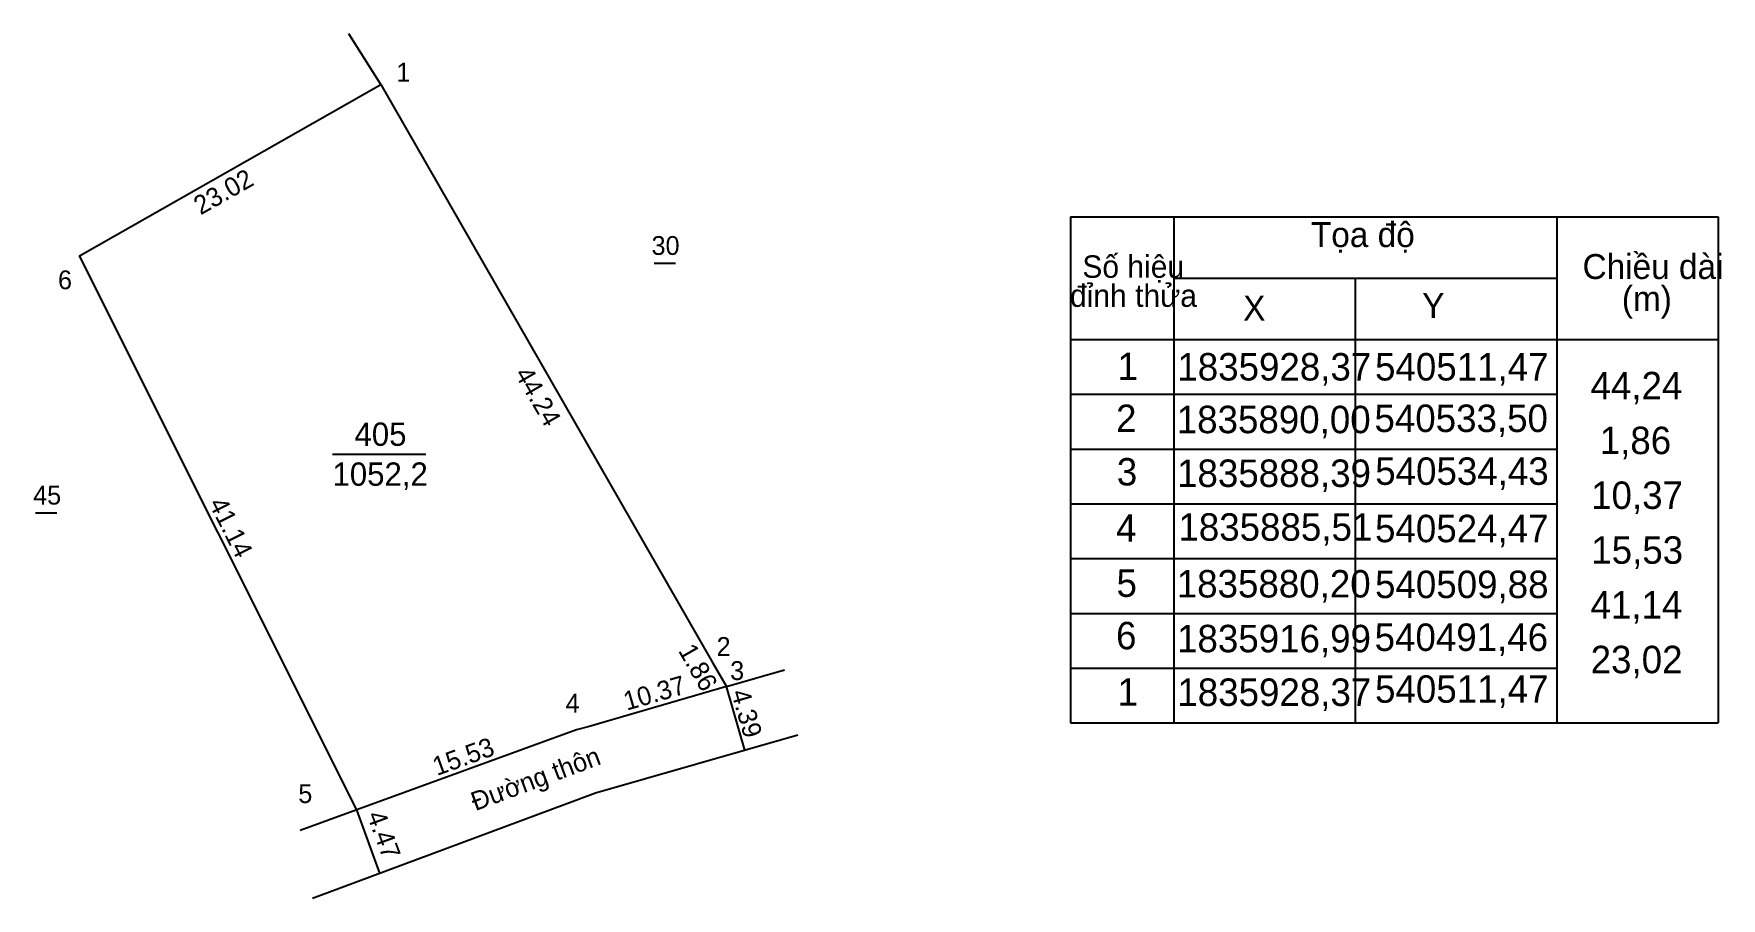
# Model space of a CAD drawing. Extents: x 540488 to 540600, y 1835874 to 1835932.
import ezdxf

# ---------------------------------------------------------------- set-up
doc = ezdxf.new("R2010")
doc.units = 0
doc.layers.add('Level 5', color=7, linetype='Continuous')

msp = doc.modelspace()

# ---------------------------------------------------------------- linework, layer by layer
at = {"layer": 'Level 5'}
for p, q in [((540511.47, 1835928.37), (540509.34, 1835931.75)), ((540557.27, 1835919.59), (540557.27, 1835885.98)), ((540557.27, 1835919.59), (540600.29, 1835919.59)), ((540564.14, 1835919.59), (540564.14, 1835885.98)), ((540589.59, 1835885.98), (540589.59, 1835919.59)), ((540600.29, 1835919.59), (540600.29, 1835885.98)), ((540529.63, 1835916.51), (540531.05, 1835916.51)), ((540564.14, 1835915.51), (540589.59, 1835915.51)), ((540576.18, 1835915.51), (540576.18, 1835885.98)), ((540557.27, 1835911.45), (540600.29, 1835911.45)), ((540557.27, 1835907.81), (540589.59, 1835907.81)), ((540508.26, 1835903.83), (540514.46, 1835903.83)), ((540557.27, 1835904.17), (540589.59, 1835904.17)), ((540557.27, 1835900.53), (540589.59, 1835900.53)), ((540488.53, 1835899.93), (540489.96, 1835899.93)), ((540557.27, 1835896.89), (540589.59, 1835896.89)), ((540557.27, 1835893.25), (540589.59, 1835893.25)), ((540534.43, 1835888.39), (540538.27, 1835889.51)), ((540557.27, 1835889.61), (540589.59, 1835889.61)), ((540535.65, 1835884.18), (540534.43, 1835888.39)), ((540557.27, 1835885.98), (540600.29, 1835885.98)), ((540525.73, 1835881.34), (540539.16, 1835885.18)), ((540506.94, 1835874.34), (540525.73, 1835881.34)), ((540509.88, 1835880.2), (540506.12, 1835878.83)), ((540511.41, 1835876), (540509.88, 1835880.2))]:
    msp.add_line(p, q, dxfattribs=at)
msp.add_lwpolyline([(540509.88, 1835880.2), (540491.46, 1835916.99), (540511.47, 1835928.37), (540533.5, 1835890), (540534.43, 1835888.39), (540525.24, 1835885.73), (540524.47, 1835885.51)], close=True, dxfattribs=at)

# ---------------------------------------------------------------- texts
for s, height, p in [('1', 1.25, (540512.5, 1835928.57)), ('Tọa độ', 1.657, (540573.24, 1835917.58)), ('30', 1.25, (540529.45, 1835917.06)), ('Số hiệu', 1.491, (540558.06, 1835915.54)), ('Chiều dài', 1.657, (540591.28, 1835915.46)), ('6', 1.25, (540490.03, 1835914.78)), ('đỉnh thửa', 1.491, (540557.24, 1835913.61)), ('(m)', 1.657, (540593.89, 1835913.33)), ('X', 1.66, (540568.74, 1835912.7)), ('Y', 1.66, (540580.63, 1835912.87)), ('1', 1.82, (540560.4, 1835908.75)), ('1835928,37', 1.823, (540564.37, 1835908.72)), ('540511,47', 1.823, (540577.5, 1835908.72)), ('44,24', 1.823, (540591.81, 1835907.47)), ('2', 1.82, (540560.3, 1835905.3)), ('1835890,00', 1.823, (540564.33, 1835905.22)), ('540533,50', 1.823, (540577.46, 1835905.3)), ('405', 1.548, (540509.72, 1835904.38)), ('1,86', 1.823, (540592.42, 1835903.83)), ('3', 1.82, (540560.35, 1835901.75)), ('1835888,39', 1.823, (540564.35, 1835901.65)), ('540534,43', 1.823, (540577.51, 1835901.79)), ('1052,2', 1.548, (540508.26, 1835901.73)), ('45', 1.25, (540488.38, 1835900.48)), ('10,37', 1.823, (540591.85, 1835900.19)), ('4', 1.82, (540560.3, 1835898.01)), ('1835885,51', 1.823, (540564.44, 1835898.08)), ('540524,47', 1.823, (540577.5, 1835897.98)), ('15,53', 1.823, (540591.86, 1835896.55)), ('5', 1.82, (540560.33, 1835894.35)), ('1835880,20', 1.823, (540564.33, 1835894.31)), ('540509,88', 1.823, (540577.5, 1835894.27)), ('41,14', 1.823, (540591.81, 1835892.91)), ('6', 1.82, (540560.3, 1835890.87)), ('1835916,99', 1.823, (540564.35, 1835890.67)), ('540491,46', 1.823, (540577.47, 1835890.76)), ('2', 1.25, (540533.77, 1835890.43)), ('3', 1.25, (540534.67, 1835888.83)), ('23,02', 1.823, (540591.82, 1835889.28)), ('1', 1.82, (540560.4, 1835887.13)), ('1835928,37', 1.823, (540564.37, 1835887.11)), ('540511,47', 1.823, (540577.5, 1835887.32)), ('4', 1.25, (540523.74, 1835886.67)), ('5', 1.25, (540505.99, 1835880.66))]:
    msp.add_text(s, height=height, dxfattribs=at).set_placement(p)
for s, rotation, p in [('23.02', 29.6138, (540499.5, 1835919.68)), ('44.24', 299.8684, (540520.33, 1835909.17)), ('41.14', 296.5962, (540500.02, 1835900.56)), ('1.86', 299.8686, (540531.19, 1835890.78)), ('10.37', 16.1561, (540527.8, 1835886.79)), ('4.39', 286.1494, (540534.72, 1835888.01)), ('15.53', 19.9986, (540515.19, 1835882.45)), ('Đường thôn', 20.4595, (540517.75, 1835880.12)), ('4.47', 289.999, (540510.53, 1835879.87))]:
    msp.add_text(s, height=1.25, rotation=rotation, dxfattribs=at).set_placement(p)

doc.saveas('drawing.dxf')
